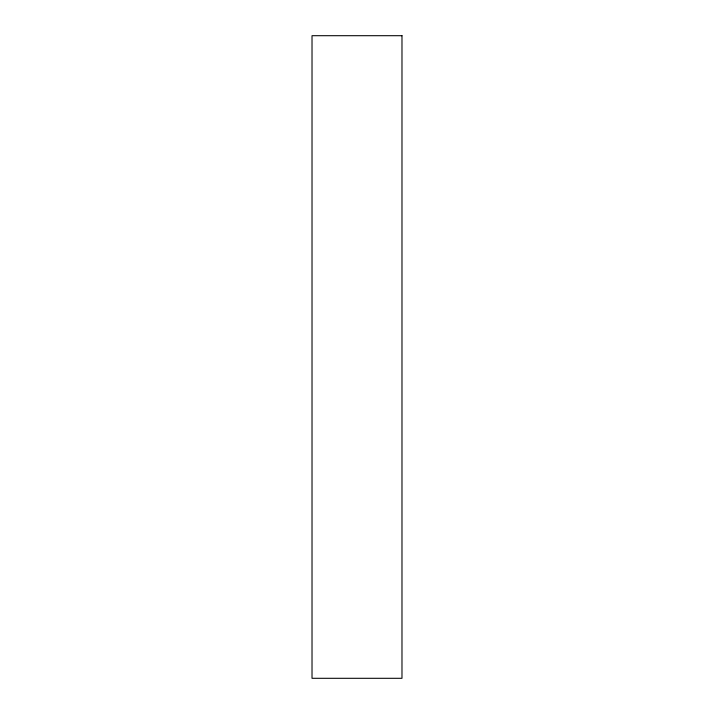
<?xml version="1.0" encoding="UTF-8"?>
<svg xmlns="http://www.w3.org/2000/svg" width="714" height="714" viewBox="0 0 714 714"><rect width="100%" height="100%" fill="white"/><g stroke="black" fill="none" stroke-linecap="round" stroke-linejoin="round"><path stroke-width="1.07" d="M401.982 35.7L312.018 35.7L312.018 678.3L401.982 678.3L401.982 35.7"/></g></svg>
